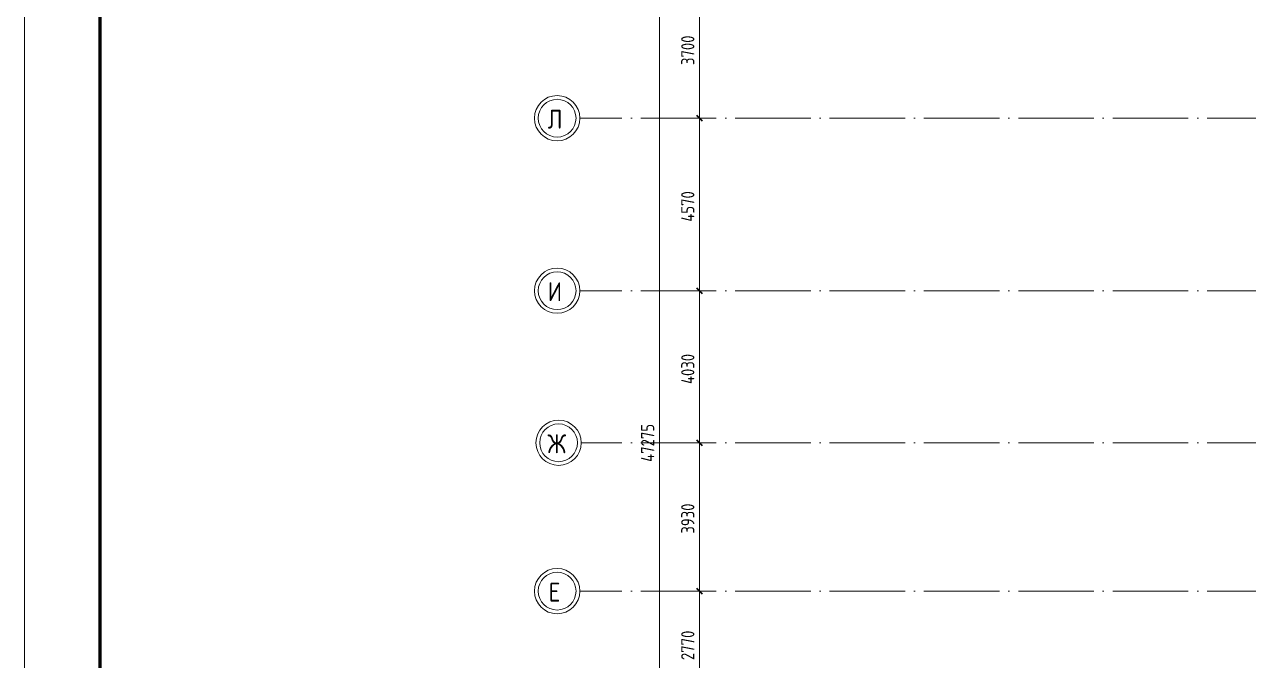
# Model space of a CAD drawing. Header units: millimetres. Extents: x -325553 to 627452, y -28539 to 738858.
# Drawn here: x 78056 to 110475, y 631603 to 648454 of the extents above; entities that cross this region are included whole.
import ezdxf

# ---------------------------------------------------------------- set-up
doc = ezdxf.new("R2010")
doc.units = ezdxf.units.MM
doc.linetypes.add('ADSK_Линия сетки', pattern=[25, 20, -2.5, 0, -2.5])
for name, color, linetype, lineweight in [('Оси', 252, 'Continuous', 9), ('ОФ_рамка', 8, 'Continuous', 60), ('Размеры', 7, 'Continuous', 9)]:
    doc.layers.add(name, color=color, linetype=linetype, lineweight=lineweight)
doc.styles.add('GOST Common_1', font='', dxfattribs={"height": 250})
doc.styles.add('GOST Common_3', font='', dxfattribs={"height": 3.5})
doc.styles.get('GOST Common_1').set_extended_font_data('GOST type B')
doc.styles.get('GOST Common_3').set_extended_font_data('GOST 2.304 type A')

# ---------------------------------------------------------------- blocks, each defined once
blk = doc.blocks.new('2 этаж')
at = {"layer": 'Оси', "color": 251, "linetype": 'ADSK_Линия сетки', "ltscale": 100, "true_color": 0x636466}
for p, q in [((139683, 13261), (93566, 13261)), ((139683, 8691), (93566, 8691)), ((139683, 4661), (93604, 4661)), ((139683, 731), (93566, 731))]:
    blk.add_line(p, q, dxfattribs=at)
at = {"layer": 'Оси', "color": 251, "lineweight": 20, "true_color": 0x636466}
for centre, radius, start, end in [((92966, 13261), 600, 90, 270), ((92966, 13261), 500, 90, 270), ((92966, 13261), 600, 270, 90), ((92966, 13261), 500, 270, 90), ((92966, 8691), 600, 90, 270), ((92966, 8691), 500, 90, 270), ((92966, 8691), 600, 270, 90), ((92966, 8691), 500, 270, 90), ((93004, 4661), 600, 90, 270), ((93004, 4661), 600, 270, 90), ((93004, 4661), 500, 90, 270), ((93004, 4661), 500, 270, 90), ((92966, 731), 600, 90, 270), ((92966, 731), 600, 270, 90), ((92966, 731), 500, 90, 270), ((92966, 731), 500, 270, 90)]:
    blk.add_arc(centre, radius, start, end, dxfattribs=at)
at = {"layer": 'Размеры', "color": 251, "lineweight": 20, "true_color": 0x636466}
for p, q in [((95676, -18880), (95676, 28511)), ((96739, 13261), (96739, 16961)), ((96739, 13261), (96589, 13261)), ((96739, 13261), (96589, 13261)), ((96739, 8691), (96739, 13261)), ((96739, 13261), (96789, 13261)), ((96739, 13261), (96789, 13261)), ((96739, 8691), (96589, 8691)), ((96739, 8691), (96589, 8691)), ((96739, 4661), (96739, 8691)), ((96739, 8691), (96789, 8691)), ((96739, 8691), (96789, 8691)), ((96739, 4661), (96589, 4661)), ((96739, 4661), (96589, 4661)), ((96739, 731), (96739, 4661)), ((96739, 4661), (96789, 4661)), ((96739, 4661), (96789, 4661)), ((96739, 731), (96589, 731)), ((96739, 731), (96589, 731)), ((96739, -2039), (96739, 731)), ((96739, 731), (96789, 731)), ((96739, 731), (96789, 731))]:
    blk.add_line(p, q, dxfattribs=at)
at = {"layer": 'Размеры', "color": 251, "lineweight": 40, "true_color": 0x636466}
for p, q in [((96739, 13261), (96668, 13331)), ((96739, 13261), (96668, 13331)), ((96739, 13261), (96810, 13190)), ((96739, 13261), (96810, 13190)), ((96739, 8691), (96668, 8761)), ((96739, 8691), (96668, 8761)), ((96739, 8691), (96810, 8620)), ((96739, 8691), (96810, 8620)), ((96739, 4661), (96668, 4731)), ((96739, 4661), (96668, 4731)), ((96739, 4661), (96810, 4590)), ((96739, 4661), (96810, 4590)), ((96739, 731), (96668, 801)), ((96739, 731), (96668, 801)), ((96739, 731), (96810, 660)), ((96739, 731), (96810, 660))]:
    blk.add_line(p, q, dxfattribs=at)
at = {"layer": 'Оси', "color": 251, "true_color": 0x636466, "style": 'GOST Common_1', "width": 0.9}
for s, p in [('Л', (92716, 12985)), ('И', (92719, 8415)), ('Ж', (92709, 4385)), ('Е', (92740, 455))]:
    blk.add_text(s, height=500, dxfattribs=at).set_placement(p)
at = {"layer": 'Размеры', "color": 251, "lineweight": 20, "true_color": 0x636466, "char_height": 350, "attachment_point": 1, "rotation": 90, "line_spacing_factor": 1.022761, "style": 'GOST Common_3'}
for s, insert, width in [('3700', (96251, 14669), 1059.58), ('4570', (96251, 10519), 1095.38), ('4030', (96251, 6219), 1095.38), ('47275', (95189, 4156), 1360.27), ('3930', (96251, 2254), 1059.58), ('2770', (96251, -1096), 1059.58)]:
    blk.add_mtext(s, dxfattribs=dict(at, insert=insert, width=width))
blk = doc.blocks.new('А0')
at = {"layer": 'ОФ_рамка', "color": 0, "linetype": 'Continuous', "lineweight": 5, "ltscale": 100}
blk.add_lwpolyline([(222168, -309617), (222168, -393717)], dxfattribs=at)
at = {"layer": 'ОФ_рамка', "color": 0, "linetype": 'Continuous', "ltscale": 100}
blk.add_lwpolyline([(224168, -310117), (224168, -393217)], dxfattribs=at)

msp = doc.modelspace()

# ---------------------------------------------------------------- block references
msp.add_blockref('2 этаж', (-802.7, 632710.4))
at = {"layer": 'ОФ_рамка', "color": 0, "lineweight": -2}
msp.add_blockref('А0', (-144112.5, 984511.5), dxfattribs=at)

doc.saveas('drawing.dxf')
